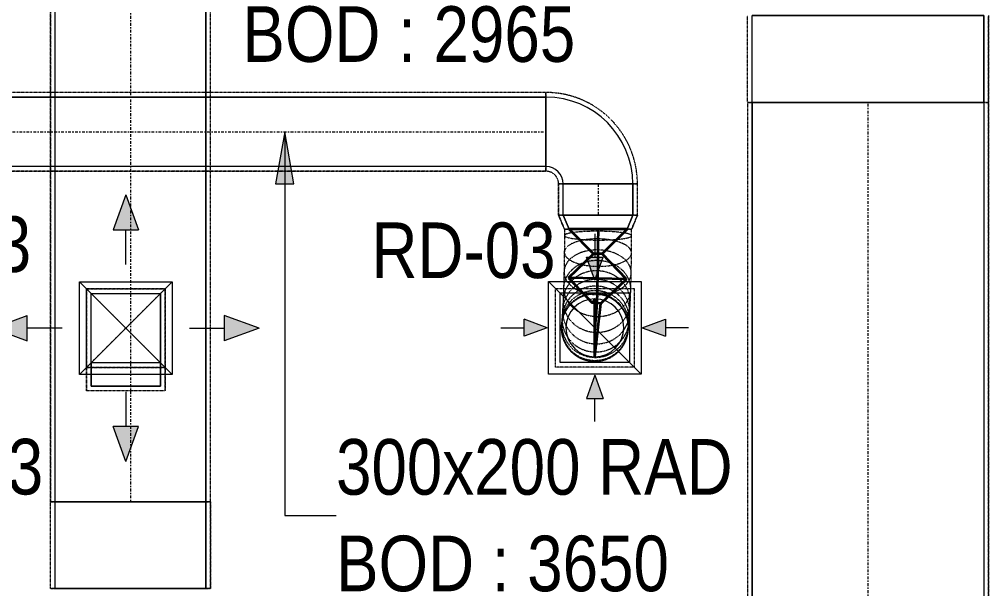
# Model space of a CAD drawing. Header units: inches. Extents: x -83664 to 20107, y -47222 to 19398.
# Drawn here: x -5754 to -1571, y -14213 to -11756 of the extents above; entities that cross this region are included whole.
import ezdxf

# ---------------------------------------------------------------- set-up
doc = ezdxf.new("R2010")
doc.units = ezdxf.units.IN
doc.header["$MEASUREMENT"] = 0
for name, pattern in [('Center', [29.999999, 12, -6, 6, -6]), ('Hidden 0_50', [1.0584, 0.5292, -0.5292]), ('Hidden 1_5', [2.2, 1.5, -0.7])]:
    doc.linetypes.add(name, pattern=pattern)
for name, color, linetype, lineweight in [('A-DETL-GENF', 7, 'Continuous', 9), ('G-ANNO-TEXT', 7, 'Continuous', 9), ('M-HVAC-CDFF', 7, 'Continuous', 9), ('M-HVAC-DUCT-ANNO', 7, 'Continuous', 9), ('M-HVAC-DUCT-CNTR', 7, 'Center', 9), ('M-HVAC-DUCT-IDEN', 7, 'Continuous', 18)]:
    doc.layers.add(name, color=color, linetype=linetype, lineweight=lineweight)
doc.layers.add('M-HVAC-DUCT', color=7, linetype='Continuous', lineweight=9, true_color=0xffe97f)
doc.layers.add('M-HVAC-DUCT-PATT', color=7, linetype='Continuous', lineweight=35, true_color=0x007f00)
doc.styles.add('Arial Narrow_21', font='ARIALN.TTF', dxfattribs={"height": 240})

# ---------------------------------------------------------------- blocks, each defined once
blk = doc.blocks.new('GCE-AT-Supply Air Rectangular Diffuser - 300x300-6788639-FIRST FLOOR AC CONDITIONING LAYOUT - PART A')
at = {"layer": 'A-DETL-GENF', "true_color": 0xff7f00}
for points in [[(54.6, 425), (0, 575), (-54.6, 425)], [(-425, -54.6), (-425, 54.6), (-575, 0)], [(425, -54.6), (575, 0), (425, 54.6)], [(0, -575), (54.6, -425), (-54.6, -425)]]:
    blk.add_hatch(color=30, dxfattribs=at).paths.add_polyline_path(points)
at = {"layer": 'A-DETL-GENF', "color": 30, "true_color": 0xff7f00}
for p, q in [((0, 575), (-54.6, 425)), ((0, 575), (54.6, 425)), ((-54.6, 425), (54.6, 425)), ((0, 275), (0, 425)), ((-200, -200), (200, 200)), ((-200, 200), (200, -200)), ((-200, -200), (-200, 200)), ((-200, 200), (200, 200)), ((200, 200), (200, -200)), ((-575, 0), (-425, 54.6)), ((-425, -54.6), (-425, 54.6)), ((425, 54.6), (425, -54.6)), ((575, 0), (425, 54.6)), ((-575, 0), (-425, -54.6)), ((275, 0), (425, 0)), ((-275, 0), (-425, 0)), ((575, 0), (425, -54.6)), ((200, -200), (-200, -200)), ((0, -275), (0, -425)), ((54.6, -425), (-54.6, -425)), ((0, -575), (-54.6, -425)), ((0, -575), (54.6, -425))]:
    blk.add_line(p, q, dxfattribs=at)
blk = doc.blocks.new('M_Rec Tap - Beveled - Standard-7649457-FIRST FLOOR AC CONDITIONING LAYOUT - PART A')
at = {"layer": 'M-HVAC-DUCT', "color": 30, "true_color": 0xff7f00}
for p, q in [((146012.3, 85133.5), (146012.3, 85433.5)), ((146012.3, 85433.5), (146312.3, 85433.5)), ((146012.3, 85433.5), (146312.3, 85433.5)), ((146012.3, 85033.5), (146012.3, 85433.5)), ((146312.3, 85433.5), (146312.3, 85133.5)), ((146312.3, 85433.5), (146312.3, 85033.5)), ((146012.3, 85133.5), (146012.3, 85033.5)), ((146312.3, 85133.5), (146012.3, 85133.5)), ((146312.3, 85133.5), (146312.3, 85033.5)), ((146312.3, 85033.5), (146012.3, 85033.5)), ((146012.3, 85033.5), (146312.3, 85033.5))]:
    blk.add_line(p, q, dxfattribs=at)
blk = doc.blocks.new('GCE-AT-Return Air Rectangular Diffuser - 300X300-7590694-FIRST FLOOR AC CONDITIONING LAYOUT - PART A')
at = {"layer": 'A-DETL-GENF', "true_color": 0xff00ff}
for points in [[(0, 205), (36.4, 305), (-36.4, 305)], [(-305, -36.4), (-205, 0), (-305, 36.4)], [(305, -36.4), (305, 36.4), (205, 0)], [(36.4, -305), (0, -205), (-36.4, -305)]]:
    blk.add_hatch(color=6, dxfattribs=at).paths.add_polyline_path(points)
at = {"layer": 'A-DETL-GENF', "color": 6, "true_color": 0xff00ff}
for p, q in [((0, 405), (0, 305)), ((0, 205), (-36.4, 305)), ((-36.4, 305), (36.4, 305)), ((0, 205), (36.4, 305)), ((-200, 200), (200, 200)), ((-200, -200), (-200, 200)), ((-200, 200), (200, -200)), ((200, 200), (200, -200)), ((-205, 0), (-305, 36.4)), ((-305, -36.4), (-305, 36.4)), ((205, 0), (305, 36.4)), ((305, 36.4), (305, -36.4)), ((405, 0), (305, 0)), ((-405, 0), (-305, 0)), ((-205, 0), (-305, -36.4)), ((205, 0), (305, -36.4)), ((200, -200), (-200, -200)), ((0, -205), (-36.4, -305)), ((0, -205), (36.4, -305)), ((-36.4, -305), (36.4, -305)), ((0, -405), (0, -305))]:
    blk.add_line(p, q, dxfattribs=at)
blk = doc.blocks.new('M_Rectangular Elbow - Radius - 0_75 W-7240826-FIRST FLOOR AC CONDITIONING LAYOUT - PART A')
at = {"layer": 'M-HVAC-DUCT', "color": 6, "true_color": 0xff00ff}
for p, q in [((-150, 225), (150, 225)), ((150, 225), (-150, 225)), ((-225, 150), (-225, -150)), ((-225, -150), (-225, 150))]:
    blk.add_line(p, q, dxfattribs=at)
for radius in [75, 75, 375, 375]:
    blk.add_arc((-225, 225), radius, 270, 0, dxfattribs=at)
blk = doc.blocks.new('M_Rectangular to Round Transition - Angle - 45 Degree-V80-FIRST FLOOR AC CONDITIONING LAYOUT - PART A')
at = {"layer": 'M-HVAC-DUCT', "color": 6, "true_color": 0xff00ff}
for p, q in [((0, 150), (60.4, 125)), ((60.4, 125), (0, 150)), ((0, 150), (0, -150)), ((0, -150), (0, 150)), ((60.4, 0), (60.4, 125)), ((60.4, 0), (60.4, 125)), ((60.4, -125), (60.4, 0)), ((60.4, -125), (60.4, 0)), ((0, -150), (60.4, -125)), ((60.4, -125), (0, -150))]:
    blk.add_line(p, q, dxfattribs=at)
blk = doc.blocks.new('M_Rectangular to Round Transition - Angle - 45 Degree-V18-FIRST FLOOR AC CONDITIONING LAYOUT - PART A')
at = {"layer": 'M-HVAC-DUCT', "color": 6, "true_color": 0xff00ff}
for p, q in [((132090.8, 96619.9), (132090.8, 96919.9)), ((132090.8, 96919.9), (132390.8, 96919.9)), ((132390.8, 96919.9), (132390.8, 96619.9)), ((132390.8, 96619.9), (132090.8, 96619.9))]:
    blk.add_line(p, q, dxfattribs=at)
for start, end in [(90, 180), (0, 90), (180, 270), (270, 0)]:
    blk.add_arc((132240.8, 96769.9), 125, start, end, dxfattribs=at)
blk = doc.blocks.new('M_Rectangular Transition - Length - Standard-9047191-FIRST FLOOR AC CONDITIONING LAYOUT - PART A')
at = {"layer": 'M-HVAC-DUCT', "color": 6, "true_color": 0xff00ff}
for p, q in [((0, 500), (0, -500)), ((0, 500), (375, 500)), ((0, 500), (375, 500)), ((0, -500), (0, 500)), ((375, -500), (375, 500)), ((375, 500), (375, -500)), ((0, -500), (375, -500)), ((375, -500), (0, -500))]:
    blk.add_line(p, q, dxfattribs=at)
blk = doc.blocks.new('M_Rec Transition - Length - Standard-9436745-FIRST FLOOR AC CONDITIONING LAYOUT - PART A')
at = {"layer": 'M-HVAC-DUCT', "color": 30, "true_color": 0xff7f00}
for p, q in [((0, 325), (0, -325)), ((0, 325), (375, 325)), ((0, 325), (375, 325)), ((0, -325), (0, 325)), ((375, -325), (375, 325)), ((375, 325), (375, -325)), ((0, -325), (375, -325)), ((375, -325), (0, -325))]:
    blk.add_line(p, q, dxfattribs=at)
blk = doc.blocks.new('TEMW-SMBZ-HO-BM-HVAC-00002_rvt-1-FIRST FLOOR AC CONDITIONING LAYOUT - PART A')
at = {"layer": 'M-HVAC-DUCT', "color": 30, "linetype": 'Hidden 0_50', "true_color": 0xff7f00}
for p, q in [((145837.3, 88911), (145837.3, 84534.1)), ((145837.3, 84534.1), (145837.3, 88911)), ((146527.3, 84534.1), (146527.3, 88911)), ((146527.3, 84534.1), (146527.3, 88911)), ((145992.3, 85453.5), (146332.3, 85453.5)), ((145992.3, 85113.5), (145992.3, 85453.5)), ((145992.3, 85453.5), (145992.3, 85113.5)), ((146332.3, 85453.5), (145992.3, 85453.5)), ((145992.3, 85453.5), (145992.3, 85113.5)), ((145992.3, 85013.5), (145992.3, 85453.5)), ((145992.3, 85453.5), (146332.3, 85453.5)), ((146332.3, 85453.5), (145992.3, 85453.5)), ((146332.3, 85453.5), (146332.3, 85113.5)), ((146332.3, 85113.5), (146332.3, 85453.5)), ((146332.3, 85453.5), (146332.3, 85013.5)), ((146332.3, 85113.5), (146332.3, 85453.5)), ((146332.3, 85113.5), (145992.3, 85113.5)), ((145992.3, 85113.5), (146332.3, 85113.5)), ((145992.3, 85113.5), (145992.3, 85013.5)), ((146332.3, 85113.5), (145992.3, 85113.5)), ((146332.3, 85013.5), (146332.3, 85113.5)), ((146332.3, 85013.5), (145992.3, 85013.5)), ((146332.3, 85013.5), (145992.3, 85013.5)), ((145837.3, 84534.1), (146527.3, 84534.1)), ((146527.3, 84534.1), (145837.3, 84534.1)), ((145837.3, 84159.1), (145837.3, 84534.1)), ((146527.3, 84534.1), (145837.3, 84534.1)), ((145837.3, 84159.1), (145837.3, 84534.1)), ((145837.3, 84534.1), (146527.3, 84534.1)), ((146527.3, 84159.1), (146527.3, 84534.1)), ((146527.3, 84534.1), (146527.3, 84159.1)), ((145837.3, 84159.1), (146527.3, 84159.1)), ((146527.3, 84159.1), (145837.3, 84159.1))]:
    blk.add_line(p, q, dxfattribs=at)
at = {"layer": 'M-HVAC-DUCT', "color": 30, "true_color": 0xff7f00}
for p, q in [((145857.3, 84534.1), (145857.3, 88911)), ((145857.3, 84534.1), (145857.3, 88911)), ((146507.3, 88911), (146507.3, 84534.1)), ((146507.3, 84534.1), (146507.3, 88911)), ((146012.3, 85033.5), (146012.3, 85433.5)), ((146012.3, 85433.5), (146312.3, 85433.5)), ((146012.3, 85033.5), (146012.3, 85433.5)), ((146012.3, 85433.5), (146312.3, 85433.5)), ((146312.3, 85033.5), (146312.3, 85433.5)), ((146312.3, 85433.5), (146312.3, 85033.5)), ((146012.3, 85033.5), (146312.3, 85033.5)), ((146012.3, 85033.5), (146312.3, 85033.5)), ((146507.3, 84534.1), (145857.3, 84534.1)), ((145857.3, 84534.1), (146507.3, 84534.1))]:
    blk.add_line(p, q, dxfattribs=at)
at = {"layer": 'M-HVAC-DUCT', "color": 6, "linetype": 'Hidden 0_50', "true_color": 0xff00ff}
for p, q in [((148845.7, 86257.6), (148845.7, 86632.6)), ((148845.7, 86257.6), (148845.7, 86632.6)), ((149885.7, 86257.6), (149885.7, 86632.6)), ((149885.7, 86632.6), (149885.7, 86257.6)), ((147975.2, 86300.7), (145433.4, 86300.7)), ((147975.2, 86300.7), (145433.4, 86300.7)), ((147975.2, 85960.7), (147975.2, 86300.7)), ((147975.2, 86300.7), (147975.2, 85960.7)), ((147975.2, 86300.7), (147975.2, 85960.7)), ((147975.2, 85960.7), (147975.2, 86300.7)), ((149885.7, 86257.6), (148845.7, 86257.6)), ((148845.7, 86257.6), (149885.7, 86257.6)), ((148845.7, 86257.6), (148845.7, 82610)), ((148845.7, 86257.6), (148845.7, 82610)), ((148845.7, 86257.6), (149885.7, 86257.6)), ((149885.7, 86257.6), (148845.7, 86257.6)), ((149885.7, 82610), (149885.7, 86257.6)), ((149885.7, 86257.6), (149885.7, 82610)), ((145433.4, 85960.7), (147975.2, 85960.7)), ((147975.2, 85960.7), (145433.4, 85960.7)), ((148030.2, 85905.7), (148370.2, 85905.7)), ((148370.2, 85905.7), (148030.2, 85905.7)), ((148030.2, 85905.7), (148030.2, 85770.7)), ((148030.2, 85770.7), (148030.2, 85905.7)), ((148030.2, 85905.7), (148370.2, 85905.7)), ((148370.2, 85905.7), (148030.2, 85905.7)), ((148370.2, 85770.7), (148370.2, 85905.7)), ((148370.2, 85770.7), (148370.2, 85905.7)), ((148030.2, 85770.7), (148370.2, 85770.7)), ((148370.2, 85770.7), (148030.2, 85770.7)), ((148030.2, 85770.7), (148055.2, 85710.3)), ((148055.2, 85710.3), (148030.2, 85770.7)), ((148030.2, 85770.7), (148370.2, 85770.7)), ((148370.2, 85770.7), (148030.2, 85770.7)), ((148370.2, 85770.7), (148345.2, 85710.3)), ((148345.2, 85710.3), (148370.2, 85770.7)), ((148055.2, 85710.3), (148055.2, 85683.1)), ((148345.2, 85710.3), (148055.2, 85710.3)), ((148345.2, 85710.3), (148055.2, 85710.3)), ((148055.2, 85710.3), (148200.2, 85710.3)), ((148055.2, 85710.3), (148200.2, 85710.3)), ((148200.2, 85710.3), (148345.2, 85710.3)), ((148200.2, 85710.3), (148345.2, 85710.3)), ((148345.2, 85682.2), (148345.2, 85710.3)), ((148055.2, 85683.2), (148054.7, 85610.9)), ((148344.7, 85608), (148345.2, 85682.2)), ((148054.7, 85611.1), (148053.4, 85527.1)), ((148343.4, 85521.9), (148344.7, 85607.8)), ((148053.4, 85527.8), (148051.6, 85458.5)), ((148341.5, 85450.4), (148343.4, 85521.1)), ((148016.3, 85455.2), (148356.3, 85455.2)), ((148016.3, 85115.2), (148016.3, 85455.2)), ((148051.7, 85459.8), (148049.5, 85404)), ((148356.3, 85455.2), (148356.3, 85115.2)), ((148339.3, 85392.4), (148341.5, 85449.1)), ((148049.6, 85405.6), (148047.3, 85362.3)), ((148336.9, 85346.9), (148339.2, 85390.7)), ((148045.4, 85334.9), (148043.6, 85313.5)), ((148047.4, 85364.4), (148045.2, 85332.5)), ((148334.6, 85312.7), (148336.8, 85344.8)), ((148042.9, 85307), (148042.4, 85303.2)), ((148043.9, 85316.2), (148042.6, 85304.2)), ((148331, 85273.8), (148332.3, 85286)), ((148332.5, 85288.7), (148334.4, 85310.3)), ((148330.2, 85267.2), (148330.7, 85271)), ((148356.3, 85115.2), (148016.3, 85115.2))]:
    blk.add_line(p, q, dxfattribs=at)
at = {"layer": 'M-HVAC-DUCT', "color": 6, "true_color": 0xff00ff}
for p, q in [((145433.4, 86280.7), (147975.2, 86280.7)), ((147975.2, 86280.7), (145433.4, 86280.7)), ((147975.2, 86280.7), (147975.2, 85980.7)), ((147975.2, 85980.7), (147975.2, 86280.7)), ((148865.7, 86257.6), (149865.7, 86257.6)), ((149865.7, 86257.6), (148865.7, 86257.6)), ((148865.7, 82610), (148865.7, 86257.6)), ((148865.7, 86257.6), (148865.7, 82610)), ((149865.7, 86257.6), (149865.7, 82610)), ((149865.7, 86257.6), (149865.7, 82610)), ((147975.2, 85980.7), (145433.4, 85980.7)), ((147975.2, 85980.7), (145433.4, 85980.7)), ((148350.2, 85905.7), (148050.2, 85905.7)), ((148050.2, 85905.7), (148350.2, 85905.7)), ((148050.2, 85770.7), (148050.2, 85905.7)), ((148050.2, 85770.7), (148050.2, 85905.7)), ((148350.2, 85905.7), (148350.2, 85770.7)), ((148350.2, 85770.7), (148350.2, 85905.7)), ((148350.2, 85770.7), (148050.2, 85770.7)), ((148050.2, 85770.7), (148350.2, 85770.7))]:
    blk.add_line(p, q, dxfattribs=at)
at = {"layer": 'M-HVAC-DUCT', "color": 6, "linetype": 'Hidden 0_50', "true_color": 0xff00ff}
for centre, radius, start, end in [((147975.2, 85905.7), 395, 0, 90), ((147975.2, 85905.7), 395, 0, 90), ((147975.2, 85905.7), 55, 0, 90), ((147975.2, 85905.7), 55, 0, 90), ((148186.3, 85285.2), 145, 358.919, 178.919), ((148186.3, 85285.2), 145, 90, 180), ((148186.3, 85285.2), 145, 0, 90), ((148186.3, 85285.2), 145, 178.919, 358.919), ((148186.3, 85285.2), 145, 180, 270), ((148186.3, 85285.2), 145, 270, 0)]:
    blk.add_arc(centre, radius, start, end, dxfattribs=at)
for points in [[(148344.7, 85608), (148344.7, 85613.3), (148341.4, 85623.6), (148326.8, 85638.2), (148303.6, 85650.9), (148273.2, 85660.7), (148237.9, 85667), (148199.9, 85669.4), (148162, 85667.8), (148126.6, 85662.1), (148096.2, 85652.9), (148072.8, 85640.7), (148058.1, 85626.3), (148054.7, 85616.1), (148054.7, 85610.8)], [(148345.2, 85682.2), (148345.2, 85683.9), (148341.8, 85687.2), (148327.2, 85691.9), (148303.9, 85696), (148273.5, 85699.2), (148238.1, 85701.2), (148200.2, 85702), (148162.2, 85701.4), (148126.8, 85699.6), (148096.4, 85696.7), (148073.1, 85692.7), (148058.5, 85688.1), (148055.2, 85684.8), (148055.2, 85683.1)], [(148055.2, 85683.1), (148055.2, 85681.4), (148058.5, 85678.2), (148073.1, 85673.4), (148096.4, 85669.4), (148126.8, 85666.2), (148162.2, 85664.2), (148200.2, 85663.4), (148238.1, 85663.9), (148273.5, 85665.7), (148303.9, 85668.7), (148327.2, 85672.6), (148341.8, 85677.3), (148345.2, 85680.5), (148345.2, 85682.2)], [(148343.4, 85522.3), (148343.5, 85530.8), (148340.3, 85547.6), (148325.8, 85571.5), (148302.7, 85592.1), (148272.4, 85608.1), (148237.2, 85618.4), (148199.2, 85622.3), (148161.3, 85619.5), (148125.8, 85610.3), (148095.3, 85595.2), (148071.8, 85575.3), (148057, 85551.9), (148053.5, 85535.2), (148053.4, 85526.7)], [(148054.7, 85610.8), (148054.7, 85605.6), (148057.9, 85595.3), (148072.5, 85580.7), (148095.8, 85568), (148126.1, 85558.2), (148161.5, 85551.9), (148199.4, 85549.4), (148237.4, 85551.1), (148272.8, 85556.8), (148303.2, 85566), (148326.6, 85578.2), (148341.3, 85592.6), (148344.6, 85602.8), (148344.7, 85608)], [(148341.5, 85451.8), (148341.7, 85462.3), (148338.6, 85483.4), (148324.3, 85513.1), (148301.3, 85538.8), (148271.2, 85558.7), (148235.9, 85571.5), (148198, 85576.4), (148160, 85572.9), (148124.5, 85561.4), (148093.9, 85542.6), (148070.3, 85517.7), (148055.3, 85488.6), (148051.7, 85467.6), (148051.6, 85457.1)], [(148339.3, 85395.3), (148339.5, 85406.9), (148336.5, 85430.1), (148322.3, 85462.8), (148299.4, 85491.1), (148269.4, 85513), (148234.2, 85527.1), (148196.3, 85532.4), (148158.3, 85528.6), (148122.7, 85515.8), (148092.1, 85495.1), (148068.4, 85467.8), (148053.3, 85435.7), (148049.6, 85412.6), (148049.4, 85401)], [(148053.4, 85526.7), (148053.4, 85518.2), (148056.5, 85501.4), (148071, 85477.5), (148094.1, 85456.9), (148124.4, 85440.9), (148159.7, 85430.6), (148197.6, 85426.7), (148235.6, 85429.5), (148271, 85438.7), (148301.5, 85453.8), (148325, 85473.7), (148339.8, 85497.1), (148343.3, 85513.8), (148343.4, 85522.3)], [(148334.9, 85319.7), (148335.1, 85332.2), (148332.2, 85357), (148318.1, 85392), (148295.4, 85422.2), (148265.4, 85445.7), (148230.3, 85460.7), (148192.4, 85466.4), (148154.4, 85462.2), (148118.8, 85448.5), (148088, 85426.3), (148064.2, 85397), (148048.9, 85362.6), (148045.2, 85337.9), (148044.9, 85325.4)], [(148337, 85351.7), (148337.2, 85363.8), (148334.3, 85388.1), (148320.2, 85422.3), (148297.4, 85451.9), (148267.4, 85474.8), (148232.2, 85489.5), (148194.4, 85495.1), (148156.3, 85491), (148120.7, 85477.7), (148090, 85456), (148066.2, 85427.3), (148051, 85393.7), (148047.3, 85369.6), (148047.1, 85357.5)], [(148051.6, 85457.1), (148051.5, 85446.6), (148054.5, 85425.5), (148068.8, 85395.8), (148091.8, 85370.1), (148122, 85350.2), (148157.2, 85337.4), (148195.1, 85332.5), (148233.1, 85336), (148268.6, 85347.5), (148299.2, 85366.3), (148322.8, 85391.2), (148337.8, 85420.3), (148341.4, 85441.2), (148341.5, 85451.8)], [(148331.3, 85282.5), (148331.5, 85295.1), (148328.7, 85320.5), (148314.7, 85356.1), (148292, 85387), (148262, 85410.8), (148226.9, 85426.2), (148189.1, 85431.9), (148151, 85427.6), (148115.4, 85413.6), (148084.6, 85390.9), (148060.7, 85360.9), (148045.4, 85325.9), (148041.6, 85300.6), (148041.3, 85288)], [(148331.8, 85286.3), (148332, 85298.9), (148329.1, 85324.2), (148315.2, 85359.8), (148292.4, 85390.6), (148262.5, 85414.4), (148227.4, 85429.7), (148189.5, 85435.4), (148151.5, 85431.2), (148115.8, 85417.2), (148085, 85394.5), (148061.2, 85364.6), (148045.9, 85329.6), (148042.1, 85304.4), (148041.8, 85291.8)], [(148333, 85298.3), (148333.3, 85310.9), (148330.4, 85336), (148316.4, 85371.4), (148293.6, 85402), (148263.7, 85425.7), (148228.6, 85440.9), (148190.7, 85446.6), (148152.7, 85442.4), (148117, 85428.5), (148086.3, 85406), (148062.4, 85376.3), (148047.1, 85341.5), (148043.3, 85316.5), (148043.1, 85303.9)], [(148049.4, 85401), (148049.3, 85389.4), (148052.2, 85366.2), (148066.4, 85333.5), (148089.3, 85305.3), (148119.4, 85283.4), (148154.6, 85269.3), (148192.4, 85263.9), (148230.5, 85267.8), (148266, 85280.5), (148296.7, 85301.2), (148320.4, 85328.6), (148335.5, 85360.7), (148339.2, 85383.8), (148339.3, 85395.3)], [(148047.1, 85357.5), (148046.9, 85345.3), (148049.9, 85321), (148064, 85286.9), (148086.8, 85257.3), (148116.8, 85234.4), (148151.9, 85219.6), (148189.8, 85214.1), (148227.8, 85218.1), (148263.4, 85231.5), (148294.2, 85253.2), (148317.9, 85281.8), (148333.1, 85315.4), (148336.9, 85339.6), (148337, 85351.7)], [(148041.3, 85288), (148041.1, 85275.3), (148044, 85249.9), (148057.9, 85214.3), (148080.7, 85183.5), (148110.6, 85159.6), (148145.7, 85144.3), (148183.6, 85138.6), (148221.6, 85142.9), (148257.2, 85156.8), (148288.1, 85179.6), (148311.9, 85209.5), (148327.2, 85244.6), (148331.1, 85269.8), (148331.3, 85282.5)], [(148041.8, 85291.8), (148041.6, 85279.1), (148044.4, 85253.8), (148058.4, 85218.2), (148081.2, 85187.5), (148111.1, 85163.6), (148146.2, 85148.3), (148184.1, 85142.6), (148222.1, 85146.9), (148257.7, 85160.8), (148288.5, 85183.5), (148312.4, 85213.4), (148327.7, 85248.4), (148331.5, 85273.6), (148331.8, 85286.3)], [(148043.1, 85303.9), (148042.9, 85291.4), (148045.7, 85266.2), (148059.8, 85230.8), (148082.5, 85200.2), (148112.5, 85176.5), (148147.6, 85161.3), (148185.4, 85155.6), (148223.5, 85159.8), (148259.1, 85173.7), (148289.9, 85196.2), (148313.7, 85225.9), (148329, 85260.7), (148332.8, 85285.7), (148333, 85298.3)], [(148044.9, 85325.4), (148044.7, 85313), (148047.6, 85288.2), (148061.7, 85253.2), (148084.5, 85223), (148114.4, 85199.5), (148149.5, 85184.5), (148187.4, 85178.8), (148225.4, 85183), (148261.1, 85196.7), (148291.8, 85218.9), (148315.6, 85248.2), (148330.9, 85282.6), (148334.7, 85307.3), (148334.9, 85319.7)]]:
    blk.add_open_spline(points, degree=3, dxfattribs=at)
at = {"layer": 'M-HVAC-DUCT-ANNO', "color": 30, "linetype": 'Hidden 1_5', "true_color": 0xff7f00}
for p, q in [((146012.3, 85133.5), (146012.3, 85433.5)), ((146012.3, 85433.5), (146312.3, 85433.5)), ((146012.3, 85433.5), (146312.3, 85133.5)), ((146312.3, 85433.5), (146012.3, 85133.5)), ((146312.3, 85433.5), (146312.3, 85133.5)), ((146312.3, 85133.5), (146012.3, 85133.5))]:
    blk.add_line(p, q, dxfattribs=at)
at = {"layer": 'M-HVAC-DUCT-CNTR', "color": 30, "true_color": 0xff7f00}
blk.add_line((146182.3, 88911), (146182.3, 84534.1), dxfattribs=at)
at = {"layer": 'M-HVAC-DUCT-CNTR', "color": 6, "true_color": 0xff00ff}
for p, q in [((149365.7, 82610), (149365.7, 86257.6)), ((145433.4, 86130.7), (147975.2, 86130.7)), ((148200.2, 85905.7), (148200.2, 85770.7))]:
    blk.add_line(p, q, dxfattribs=at)
at = {"layer": 'M-HVAC-DUCT-CNTR', "color": 6, "linetype": 'Continuous', "lineweight": 35, "true_color": 0xff00ff}
blk.add_open_spline([(148200.2, 85710.3), (148200.2, 85382.6), (148186.3, 85285.2), (148186.3, 85285.2)], degree=3, dxfattribs=at)
at = {"layer": 'M-HVAC-DUCT-PATT', "color": 6, "true_color": 0xff00ff}
for p, q in [((148075.2, 85710.3), (148181, 85604.2)), ((148325.2, 85710.3), (148075.2, 85710.3)), ((148325.2, 85710.3), (148075.2, 85710.3)), ((148325.2, 85710.3), (148218.2, 85603.8)), ((148072.8, 85500.7), (148181, 85604.2)), ((148218.2, 85603.8), (148181, 85604.2)), ((148322.8, 85494.5), (148218.2, 85603.8)), ((148072.8, 85500.7), (148175.5, 85392.2)), ((148322.8, 85494.5), (148072.8, 85500.7)), ((148322.8, 85494.5), (148072.8, 85500.7)), ((148322.8, 85494.5), (148212.7, 85390.4)), ((148186.3, 85410.2), (148175.5, 85392.2)), ((148212.7, 85390.4), (148175.5, 85392.2)), ((148186.3, 85160.2), (148186.3, 85410.2)), ((148186.3, 85160.2), (148212.7, 85390.4))]:
    blk.add_line(p, q, dxfattribs=at)
at = {"layer": 'M-HVAC-CDFF', "color": 6, "linetype": 'Hidden 0_50', "lineweight": 9, "true_color": 0xff00ff}
for name, p in [('GCE-AT-Supply Air Rectangular Diffuser - 300x300-6788639-FIRST FLOOR AC CONDITIONING LAYOUT - PART A', (146162.3, 85283.5)), ('GCE-AT-Return Air Rectangular Diffuser - 300X300-7590694-FIRST FLOOR AC CONDITIONING LAYOUT - PART A', (148186.3, 85285.2))]:
    blk.add_blockref(name, p, dxfattribs=at)
at = {"layer": 'M-HVAC-DUCT', "color": 6, "linetype": 'Hidden 0_50', "lineweight": 9, "true_color": 0xff00ff}
for name, p, rotation in [('M_Rectangular Transition - Length - Standard-9047191-FIRST FLOOR AC CONDITIONING LAYOUT - PART A', (149365.7, 86257.6), 90), ('M_Rectangular Elbow - Radius - 0_75 W-7240826-FIRST FLOOR AC CONDITIONING LAYOUT - PART A', (148200.2, 86130.7), 90), ('M_Rectangular to Round Transition - Angle - 45 Degree-V80-FIRST FLOOR AC CONDITIONING LAYOUT - PART A', (148200.2, 85770.7), 270), ('M_Rec Transition - Length - Standard-9436745-FIRST FLOOR AC CONDITIONING LAYOUT - PART A', (146182.3, 84159.1), 90)]:
    blk.add_blockref(name, p, dxfattribs=dict(at, rotation=rotation))
for name, p in [('M_Rec Tap - Beveled - Standard-7649457-FIRST FLOOR AC CONDITIONING LAYOUT - PART A', (0, 0)), ('M_Rectangular to Round Transition - Angle - 45 Degree-V18-FIRST FLOOR AC CONDITIONING LAYOUT - PART A', (15945.6, -11484.7))]:
    blk.add_blockref(name, p, dxfattribs=at)
blk = doc.blocks.new('TEMW-SMBZ-HO-BM-HVAC-00002_rvt-2-FIRST FLOOR AC CONDITIONING LAYOUT - PART A')
at = {"layer": 'M-HVAC-DUCT', "color": 30, "linetype": 'Hidden 0_50', "true_color": 0xff7f00}
for p, q in [((145837.3, 88911), (145837.3, 84534.1)), ((145837.3, 84534.1), (145837.3, 88911)), ((146527.3, 84534.1), (146527.3, 88911)), ((146527.3, 84534.1), (146527.3, 88911)), ((145992.3, 85453.5), (146332.3, 85453.5)), ((145992.3, 85113.5), (145992.3, 85453.5)), ((145992.3, 85453.5), (145992.3, 85113.5)), ((146332.3, 85453.5), (145992.3, 85453.5)), ((145992.3, 85453.5), (145992.3, 85113.5)), ((145992.3, 85013.5), (145992.3, 85453.5)), ((145992.3, 85453.5), (146332.3, 85453.5)), ((146332.3, 85453.5), (145992.3, 85453.5)), ((146332.3, 85453.5), (146332.3, 85113.5)), ((146332.3, 85113.5), (146332.3, 85453.5)), ((146332.3, 85453.5), (146332.3, 85013.5)), ((146332.3, 85113.5), (146332.3, 85453.5)), ((146332.3, 85113.5), (145992.3, 85113.5)), ((145992.3, 85113.5), (146332.3, 85113.5)), ((145992.3, 85113.5), (145992.3, 85013.5)), ((146332.3, 85113.5), (145992.3, 85113.5)), ((146332.3, 85013.5), (146332.3, 85113.5)), ((146332.3, 85013.5), (145992.3, 85013.5)), ((146332.3, 85013.5), (145992.3, 85013.5)), ((145837.3, 84534.1), (146527.3, 84534.1)), ((146527.3, 84534.1), (145837.3, 84534.1)), ((145837.3, 84159.1), (145837.3, 84534.1)), ((146527.3, 84534.1), (145837.3, 84534.1)), ((145837.3, 84159.1), (145837.3, 84534.1)), ((145837.3, 84534.1), (146527.3, 84534.1)), ((146527.3, 84159.1), (146527.3, 84534.1)), ((146527.3, 84534.1), (146527.3, 84159.1)), ((145837.3, 84159.1), (146527.3, 84159.1)), ((146527.3, 84159.1), (145837.3, 84159.1))]:
    blk.add_line(p, q, dxfattribs=at)
at = {"layer": 'M-HVAC-DUCT', "color": 30, "true_color": 0xff7f00}
for p, q in [((145857.3, 84534.1), (145857.3, 88911)), ((145857.3, 84534.1), (145857.3, 88911)), ((146507.3, 88911), (146507.3, 84534.1)), ((146507.3, 84534.1), (146507.3, 88911)), ((146012.3, 85033.5), (146012.3, 85433.5)), ((146012.3, 85433.5), (146312.3, 85433.5)), ((146012.3, 85033.5), (146012.3, 85433.5)), ((146012.3, 85433.5), (146312.3, 85433.5)), ((146312.3, 85033.5), (146312.3, 85433.5)), ((146312.3, 85433.5), (146312.3, 85033.5)), ((146012.3, 85033.5), (146312.3, 85033.5)), ((146012.3, 85033.5), (146312.3, 85033.5)), ((146507.3, 84534.1), (145857.3, 84534.1)), ((145857.3, 84534.1), (146507.3, 84534.1))]:
    blk.add_line(p, q, dxfattribs=at)
at = {"layer": 'M-HVAC-DUCT', "color": 6, "linetype": 'Hidden 0_50', "true_color": 0xff00ff}
for p, q in [((148845.7, 86257.6), (148845.7, 86632.6)), ((148845.7, 86257.6), (148845.7, 86632.6)), ((149885.7, 86257.6), (149885.7, 86632.6)), ((149885.7, 86632.6), (149885.7, 86257.6)), ((147975.2, 86300.7), (145433.4, 86300.7)), ((147975.2, 86300.7), (145433.4, 86300.7)), ((147975.2, 85960.7), (147975.2, 86300.7)), ((147975.2, 86300.7), (147975.2, 85960.7)), ((147975.2, 86300.7), (147975.2, 85960.7)), ((147975.2, 85960.7), (147975.2, 86300.7)), ((149885.7, 86257.6), (148845.7, 86257.6)), ((148845.7, 86257.6), (149885.7, 86257.6)), ((148845.7, 86257.6), (148845.7, 82610)), ((148845.7, 86257.6), (148845.7, 82610)), ((148845.7, 86257.6), (149885.7, 86257.6)), ((149885.7, 86257.6), (148845.7, 86257.6)), ((149885.7, 82610), (149885.7, 86257.6)), ((149885.7, 86257.6), (149885.7, 82610)), ((145433.4, 85960.7), (147975.2, 85960.7)), ((147975.2, 85960.7), (145433.4, 85960.7)), ((148030.2, 85905.7), (148370.2, 85905.7)), ((148370.2, 85905.7), (148030.2, 85905.7)), ((148030.2, 85905.7), (148030.2, 85770.7)), ((148030.2, 85770.7), (148030.2, 85905.7)), ((148030.2, 85905.7), (148370.2, 85905.7)), ((148370.2, 85905.7), (148030.2, 85905.7)), ((148370.2, 85770.7), (148370.2, 85905.7)), ((148370.2, 85770.7), (148370.2, 85905.7)), ((148030.2, 85770.7), (148370.2, 85770.7)), ((148370.2, 85770.7), (148030.2, 85770.7)), ((148030.2, 85770.7), (148055.2, 85710.3)), ((148055.2, 85710.3), (148030.2, 85770.7)), ((148030.2, 85770.7), (148370.2, 85770.7)), ((148370.2, 85770.7), (148030.2, 85770.7)), ((148370.2, 85770.7), (148345.2, 85710.3)), ((148345.2, 85710.3), (148370.2, 85770.7)), ((148055.2, 85710.3), (148055.2, 85683.1)), ((148345.2, 85710.3), (148055.2, 85710.3)), ((148345.2, 85710.3), (148055.2, 85710.3)), ((148055.2, 85710.3), (148200.2, 85710.3)), ((148055.2, 85710.3), (148200.2, 85710.3)), ((148200.2, 85710.3), (148345.2, 85710.3)), ((148200.2, 85710.3), (148345.2, 85710.3)), ((148345.2, 85682.2), (148345.2, 85710.3)), ((148055.2, 85683.2), (148054.7, 85610.9)), ((148344.7, 85608), (148345.2, 85682.2)), ((148054.7, 85611.1), (148053.4, 85527.1)), ((148343.4, 85521.9), (148344.7, 85607.8)), ((148053.4, 85527.8), (148051.6, 85458.5)), ((148341.5, 85450.4), (148343.4, 85521.1)), ((148016.3, 85455.2), (148356.3, 85455.2)), ((148016.3, 85115.2), (148016.3, 85455.2)), ((148051.7, 85459.8), (148049.5, 85404)), ((148356.3, 85455.2), (148356.3, 85115.2)), ((148339.3, 85392.4), (148341.5, 85449.1)), ((148049.6, 85405.6), (148047.3, 85362.3)), ((148336.9, 85346.9), (148339.2, 85390.7)), ((148045.4, 85334.9), (148043.6, 85313.5)), ((148047.4, 85364.4), (148045.2, 85332.5)), ((148334.6, 85312.7), (148336.8, 85344.8)), ((148042.9, 85307), (148042.4, 85303.2)), ((148043.9, 85316.2), (148042.6, 85304.2)), ((148331, 85273.8), (148332.3, 85286)), ((148332.5, 85288.7), (148334.4, 85310.3)), ((148330.2, 85267.2), (148330.7, 85271)), ((148356.3, 85115.2), (148016.3, 85115.2))]:
    blk.add_line(p, q, dxfattribs=at)
at = {"layer": 'M-HVAC-DUCT', "color": 6, "true_color": 0xff00ff}
for p, q in [((145433.4, 86280.7), (147975.2, 86280.7)), ((147975.2, 86280.7), (145433.4, 86280.7)), ((147975.2, 86280.7), (147975.2, 85980.7)), ((147975.2, 85980.7), (147975.2, 86280.7)), ((148865.7, 86257.6), (149865.7, 86257.6)), ((149865.7, 86257.6), (148865.7, 86257.6)), ((148865.7, 82610), (148865.7, 86257.6)), ((148865.7, 86257.6), (148865.7, 82610)), ((149865.7, 86257.6), (149865.7, 82610)), ((149865.7, 86257.6), (149865.7, 82610)), ((147975.2, 85980.7), (145433.4, 85980.7)), ((147975.2, 85980.7), (145433.4, 85980.7)), ((148350.2, 85905.7), (148050.2, 85905.7)), ((148050.2, 85905.7), (148350.2, 85905.7)), ((148050.2, 85770.7), (148050.2, 85905.7)), ((148050.2, 85770.7), (148050.2, 85905.7)), ((148350.2, 85905.7), (148350.2, 85770.7)), ((148350.2, 85770.7), (148350.2, 85905.7)), ((148350.2, 85770.7), (148050.2, 85770.7)), ((148050.2, 85770.7), (148350.2, 85770.7))]:
    blk.add_line(p, q, dxfattribs=at)
at = {"layer": 'M-HVAC-DUCT', "color": 6, "linetype": 'Hidden 0_50', "true_color": 0xff00ff}
for centre, radius, start, end in [((147975.2, 85905.7), 395, 0, 90), ((147975.2, 85905.7), 395, 0, 90), ((147975.2, 85905.7), 55, 0, 90), ((147975.2, 85905.7), 55, 0, 90), ((148186.3, 85285.2), 145, 358.919, 178.919), ((148186.3, 85285.2), 145, 90, 180), ((148186.3, 85285.2), 145, 0, 90), ((148186.3, 85285.2), 145, 178.919, 358.919), ((148186.3, 85285.2), 145, 180, 270), ((148186.3, 85285.2), 145, 270, 0)]:
    blk.add_arc(centre, radius, start, end, dxfattribs=at)
for points in [[(148344.7, 85608), (148344.7, 85613.3), (148341.4, 85623.6), (148326.8, 85638.2), (148303.6, 85650.9), (148273.2, 85660.7), (148237.9, 85667), (148199.9, 85669.4), (148162, 85667.8), (148126.6, 85662.1), (148096.2, 85652.9), (148072.8, 85640.7), (148058.1, 85626.3), (148054.7, 85616.1), (148054.7, 85610.8)], [(148345.2, 85682.2), (148345.2, 85683.9), (148341.8, 85687.2), (148327.2, 85691.9), (148303.9, 85696), (148273.5, 85699.2), (148238.1, 85701.2), (148200.2, 85702), (148162.2, 85701.4), (148126.8, 85699.6), (148096.4, 85696.7), (148073.1, 85692.7), (148058.5, 85688.1), (148055.2, 85684.8), (148055.2, 85683.1)], [(148055.2, 85683.1), (148055.2, 85681.4), (148058.5, 85678.2), (148073.1, 85673.4), (148096.4, 85669.4), (148126.8, 85666.2), (148162.2, 85664.2), (148200.2, 85663.4), (148238.1, 85663.9), (148273.5, 85665.7), (148303.9, 85668.7), (148327.2, 85672.6), (148341.8, 85677.3), (148345.2, 85680.5), (148345.2, 85682.2)], [(148343.4, 85522.3), (148343.5, 85530.8), (148340.3, 85547.6), (148325.8, 85571.5), (148302.7, 85592.1), (148272.4, 85608.1), (148237.2, 85618.4), (148199.2, 85622.3), (148161.3, 85619.5), (148125.8, 85610.3), (148095.3, 85595.2), (148071.8, 85575.3), (148057, 85551.9), (148053.5, 85535.2), (148053.4, 85526.7)], [(148054.7, 85610.8), (148054.7, 85605.6), (148057.9, 85595.3), (148072.5, 85580.7), (148095.8, 85568), (148126.1, 85558.2), (148161.5, 85551.9), (148199.4, 85549.4), (148237.4, 85551.1), (148272.8, 85556.8), (148303.2, 85566), (148326.6, 85578.2), (148341.3, 85592.6), (148344.6, 85602.8), (148344.7, 85608)], [(148341.5, 85451.8), (148341.7, 85462.3), (148338.6, 85483.4), (148324.3, 85513.1), (148301.3, 85538.8), (148271.2, 85558.7), (148235.9, 85571.5), (148198, 85576.4), (148160, 85572.9), (148124.5, 85561.4), (148093.9, 85542.6), (148070.3, 85517.7), (148055.3, 85488.6), (148051.7, 85467.6), (148051.6, 85457.1)], [(148339.3, 85395.3), (148339.5, 85406.9), (148336.5, 85430.1), (148322.3, 85462.8), (148299.4, 85491.1), (148269.4, 85513), (148234.2, 85527.1), (148196.3, 85532.4), (148158.3, 85528.6), (148122.7, 85515.8), (148092.1, 85495.1), (148068.4, 85467.8), (148053.3, 85435.7), (148049.6, 85412.6), (148049.4, 85401)], [(148053.4, 85526.7), (148053.4, 85518.2), (148056.5, 85501.4), (148071, 85477.5), (148094.1, 85456.9), (148124.4, 85440.9), (148159.7, 85430.6), (148197.6, 85426.7), (148235.6, 85429.5), (148271, 85438.7), (148301.5, 85453.8), (148325, 85473.7), (148339.8, 85497.1), (148343.3, 85513.8), (148343.4, 85522.3)], [(148334.9, 85319.7), (148335.1, 85332.2), (148332.2, 85357), (148318.1, 85392), (148295.4, 85422.2), (148265.4, 85445.7), (148230.3, 85460.7), (148192.4, 85466.4), (148154.4, 85462.2), (148118.8, 85448.5), (148088, 85426.3), (148064.2, 85397), (148048.9, 85362.6), (148045.2, 85337.9), (148044.9, 85325.4)], [(148337, 85351.7), (148337.2, 85363.8), (148334.3, 85388.1), (148320.2, 85422.3), (148297.4, 85451.9), (148267.4, 85474.8), (148232.2, 85489.5), (148194.4, 85495.1), (148156.3, 85491), (148120.7, 85477.7), (148090, 85456), (148066.2, 85427.3), (148051, 85393.7), (148047.3, 85369.6), (148047.1, 85357.5)], [(148051.6, 85457.1), (148051.5, 85446.6), (148054.5, 85425.5), (148068.8, 85395.8), (148091.8, 85370.1), (148122, 85350.2), (148157.2, 85337.4), (148195.1, 85332.5), (148233.1, 85336), (148268.6, 85347.5), (148299.2, 85366.3), (148322.8, 85391.2), (148337.8, 85420.3), (148341.4, 85441.2), (148341.5, 85451.8)], [(148331.3, 85282.5), (148331.5, 85295.1), (148328.7, 85320.5), (148314.7, 85356.1), (148292, 85387), (148262, 85410.8), (148226.9, 85426.2), (148189.1, 85431.9), (148151, 85427.6), (148115.4, 85413.6), (148084.6, 85390.9), (148060.7, 85360.9), (148045.4, 85325.9), (148041.6, 85300.6), (148041.3, 85288)], [(148331.8, 85286.3), (148332, 85298.9), (148329.1, 85324.2), (148315.2, 85359.8), (148292.4, 85390.6), (148262.5, 85414.4), (148227.4, 85429.7), (148189.5, 85435.4), (148151.5, 85431.2), (148115.8, 85417.2), (148085, 85394.5), (148061.2, 85364.6), (148045.9, 85329.6), (148042.1, 85304.4), (148041.8, 85291.8)], [(148333, 85298.3), (148333.3, 85310.9), (148330.4, 85336), (148316.4, 85371.4), (148293.6, 85402), (148263.7, 85425.7), (148228.6, 85440.9), (148190.7, 85446.6), (148152.7, 85442.4), (148117, 85428.5), (148086.3, 85406), (148062.4, 85376.3), (148047.1, 85341.5), (148043.3, 85316.5), (148043.1, 85303.9)], [(148049.4, 85401), (148049.3, 85389.4), (148052.2, 85366.2), (148066.4, 85333.5), (148089.3, 85305.3), (148119.4, 85283.4), (148154.6, 85269.3), (148192.4, 85263.9), (148230.5, 85267.8), (148266, 85280.5), (148296.7, 85301.2), (148320.4, 85328.6), (148335.5, 85360.7), (148339.2, 85383.8), (148339.3, 85395.3)], [(148047.1, 85357.5), (148046.9, 85345.3), (148049.9, 85321), (148064, 85286.9), (148086.8, 85257.3), (148116.8, 85234.4), (148151.9, 85219.6), (148189.8, 85214.1), (148227.8, 85218.1), (148263.4, 85231.5), (148294.2, 85253.2), (148317.9, 85281.8), (148333.1, 85315.4), (148336.9, 85339.6), (148337, 85351.7)], [(148041.3, 85288), (148041.1, 85275.3), (148044, 85249.9), (148057.9, 85214.3), (148080.7, 85183.5), (148110.6, 85159.6), (148145.7, 85144.3), (148183.6, 85138.6), (148221.6, 85142.9), (148257.2, 85156.8), (148288.1, 85179.6), (148311.9, 85209.5), (148327.2, 85244.6), (148331.1, 85269.8), (148331.3, 85282.5)], [(148041.8, 85291.8), (148041.6, 85279.1), (148044.4, 85253.8), (148058.4, 85218.2), (148081.2, 85187.5), (148111.1, 85163.6), (148146.2, 85148.3), (148184.1, 85142.6), (148222.1, 85146.9), (148257.7, 85160.8), (148288.5, 85183.5), (148312.4, 85213.4), (148327.7, 85248.4), (148331.5, 85273.6), (148331.8, 85286.3)], [(148043.1, 85303.9), (148042.9, 85291.4), (148045.7, 85266.2), (148059.8, 85230.8), (148082.5, 85200.2), (148112.5, 85176.5), (148147.6, 85161.3), (148185.4, 85155.6), (148223.5, 85159.8), (148259.1, 85173.7), (148289.9, 85196.2), (148313.7, 85225.9), (148329, 85260.7), (148332.8, 85285.7), (148333, 85298.3)], [(148044.9, 85325.4), (148044.7, 85313), (148047.6, 85288.2), (148061.7, 85253.2), (148084.5, 85223), (148114.4, 85199.5), (148149.5, 85184.5), (148187.4, 85178.8), (148225.4, 85183), (148261.1, 85196.7), (148291.8, 85218.9), (148315.6, 85248.2), (148330.9, 85282.6), (148334.7, 85307.3), (148334.9, 85319.7)]]:
    blk.add_open_spline(points, degree=3, dxfattribs=at)
at = {"layer": 'M-HVAC-DUCT-ANNO', "color": 30, "linetype": 'Hidden 1_5', "true_color": 0xff7f00}
for p, q in [((146012.3, 85133.5), (146012.3, 85433.5)), ((146012.3, 85433.5), (146312.3, 85433.5)), ((146012.3, 85433.5), (146312.3, 85133.5)), ((146312.3, 85433.5), (146012.3, 85133.5)), ((146312.3, 85433.5), (146312.3, 85133.5)), ((146312.3, 85133.5), (146012.3, 85133.5))]:
    blk.add_line(p, q, dxfattribs=at)
at = {"layer": 'M-HVAC-DUCT-CNTR', "color": 30, "true_color": 0xff7f00}
blk.add_line((146182.3, 88911), (146182.3, 84534.1), dxfattribs=at)
at = {"layer": 'M-HVAC-DUCT-CNTR', "color": 6, "true_color": 0xff00ff}
for p, q in [((149365.7, 82610), (149365.7, 86257.6)), ((145433.4, 86130.7), (147975.2, 86130.7)), ((148200.2, 85905.7), (148200.2, 85770.7))]:
    blk.add_line(p, q, dxfattribs=at)
at = {"layer": 'M-HVAC-DUCT-CNTR', "color": 6, "linetype": 'Continuous', "lineweight": 35, "true_color": 0xff00ff}
blk.add_open_spline([(148200.2, 85710.3), (148200.2, 85382.6), (148186.3, 85285.2), (148186.3, 85285.2)], degree=3, dxfattribs=at)
at = {"layer": 'M-HVAC-DUCT-PATT', "color": 6, "true_color": 0xff00ff}
for p, q in [((148075.2, 85710.3), (148181, 85604.2)), ((148325.2, 85710.3), (148075.2, 85710.3)), ((148325.2, 85710.3), (148075.2, 85710.3)), ((148325.2, 85710.3), (148218.2, 85603.8)), ((148072.8, 85500.7), (148181, 85604.2)), ((148218.2, 85603.8), (148181, 85604.2)), ((148322.8, 85494.5), (148218.2, 85603.8)), ((148072.8, 85500.7), (148175.5, 85392.2)), ((148322.8, 85494.5), (148072.8, 85500.7)), ((148322.8, 85494.5), (148072.8, 85500.7)), ((148322.8, 85494.5), (148212.7, 85390.4)), ((148186.3, 85410.2), (148175.5, 85392.2)), ((148212.7, 85390.4), (148175.5, 85392.2)), ((148186.3, 85160.2), (148186.3, 85410.2)), ((148186.3, 85160.2), (148212.7, 85390.4))]:
    blk.add_line(p, q, dxfattribs=at)
at = {"layer": 'M-HVAC-CDFF', "color": 6, "linetype": 'Hidden 0_50', "lineweight": 9, "true_color": 0xff00ff}
for name, p in [('GCE-AT-Supply Air Rectangular Diffuser - 300x300-6788639-FIRST FLOOR AC CONDITIONING LAYOUT - PART A', (146162.3, 85283.5)), ('GCE-AT-Return Air Rectangular Diffuser - 300X300-7590694-FIRST FLOOR AC CONDITIONING LAYOUT - PART A', (148186.3, 85285.2))]:
    blk.add_blockref(name, p, dxfattribs=at)
at = {"layer": 'M-HVAC-DUCT', "color": 6, "linetype": 'Hidden 0_50', "lineweight": 9, "true_color": 0xff00ff}
for name, p, rotation in [('M_Rectangular Transition - Length - Standard-9047191-FIRST FLOOR AC CONDITIONING LAYOUT - PART A', (149365.7, 86257.6), 90), ('M_Rectangular Elbow - Radius - 0_75 W-7240826-FIRST FLOOR AC CONDITIONING LAYOUT - PART A', (148200.2, 86130.7), 90), ('M_Rectangular to Round Transition - Angle - 45 Degree-V80-FIRST FLOOR AC CONDITIONING LAYOUT - PART A', (148200.2, 85770.7), 270), ('M_Rec Transition - Length - Standard-9436745-FIRST FLOOR AC CONDITIONING LAYOUT - PART A', (146182.3, 84159.1), 90)]:
    blk.add_blockref(name, p, dxfattribs=dict(at, rotation=rotation))
for name, p in [('M_Rec Tap - Beveled - Standard-7649457-FIRST FLOOR AC CONDITIONING LAYOUT - PART A', (0, 0)), ('M_Rectangular to Round Transition - Angle - 45 Degree-V18-FIRST FLOOR AC CONDITIONING LAYOUT - PART A', (15945.6, -11484.7))]:
    blk.add_blockref(name, p, dxfattribs=at)

msp = doc.modelspace()

# ---------------------------------------------------------------- hatches: boundary and pattern name
at = {"layer": 'M-HVAC-DUCT-IDEN', "lineweight": 9}
msp.add_hatch(color=256, dxfattribs=at).paths.add_polyline_path([(-4608.8, -12241.5), (-4648.5, -12466.5), (-4569.1, -12466.5)])

# ---------------------------------------------------------------- linework, layer by layer
for p, q in [((-4608.8, -12241.5), (-4648.5, -12466.5)), ((-4569.1, -12466.5), (-4608.8, -12241.5)), ((-4608.8, -12241.5), (-4608.8, -13897.3)), ((-4648.5, -12466.5), (-4569.1, -12466.5)), ((-4608.8, -13897.3), (-4387.1, -13897.3))]:
    msp.add_line(p, q, dxfattribs=at)

# ---------------------------------------------------------------- block references
at = {"lineweight": 5}
for name in ['TEMW-SMBZ-HO-BM-HVAC-00002_rvt-1-FIRST FLOOR AC CONDITIONING LAYOUT - PART A', 'TEMW-SMBZ-HO-BM-HVAC-00002_rvt-2-FIRST FLOOR AC CONDITIONING LAYOUT - PART A']:
    msp.add_blockref(name, (-151456.7, -98372.2), dxfattribs=at)

# ---------------------------------------------------------------- texts
at = {"layer": 'G-ANNO-TEXT', "char_height": 240, "attachment_point": 1, "style": 'Arial Narrow_21'}
for s, insert, width in [('SD-03', (-6481.9, -12606.4), 986.076), ('RD-03', (-4233.9, -12632.6), 1010.126), ('RD-03', (-6444.8, -13566.6), 1010.126)]:
    msp.add_mtext(s, dxfattribs=dict(at, insert=insert, width=width))
at = {"layer": 'M-HVAC-DUCT-IDEN', "lineweight": 9, "char_height": 240, "attachment_point": 1, "style": 'Arial Narrow_21'}
for s, insert, width in [('BOD : 2965', (-4791.4, -11699.4), 1803.797), ('300x200 RAD', (-4387.1, -13567.7), 2152.531), ('BOD : 3650', (-4387.1, -13984.5), 1803.797)]:
    msp.add_mtext(s, dxfattribs=dict(at, insert=insert, width=width))

doc.saveas('drawing.dxf')
